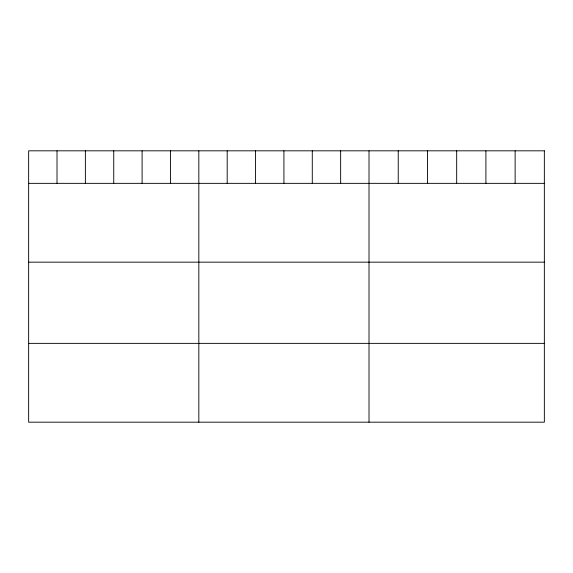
<?xml version="1.0" encoding="UTF-8"?>
<svg xmlns="http://www.w3.org/2000/svg" width="573" height="573" viewBox="0 0 573 573"><rect width="100%" height="100%" fill="white"/><g stroke="black" fill="none" stroke-linecap="round" stroke-linejoin="round"><path stroke-width="0.86" d="M28.65 183.346L544.35 183.346M28.65 262.162L544.35 262.162M28.65 343.363L544.35 343.363M515.127 150.821L515.127 183.346M485.904 150.821L485.904 183.346M456.681 150.821L456.681 183.346M427.458 150.821L427.458 183.346M398.235 150.821L398.235 183.346M369.012 150.821L369.012 422.179M340.649 150.821L340.649 183.346M312.285 150.821L312.285 183.346M283.921 150.821L283.921 183.346M255.558 150.821L255.558 183.346M227.195 150.821L227.195 183.346M198.831 150.821L198.831 422.179M170.468 150.821L170.468 183.346M142.104 150.821L142.104 183.346M113.741 150.821L113.741 183.346M85.377 150.821L85.377 183.346M57.014 150.821L57.014 183.346M544.35 150.821L28.65 150.821L28.65 422.179L544.35 422.179L544.35 150.821"/></g></svg>
